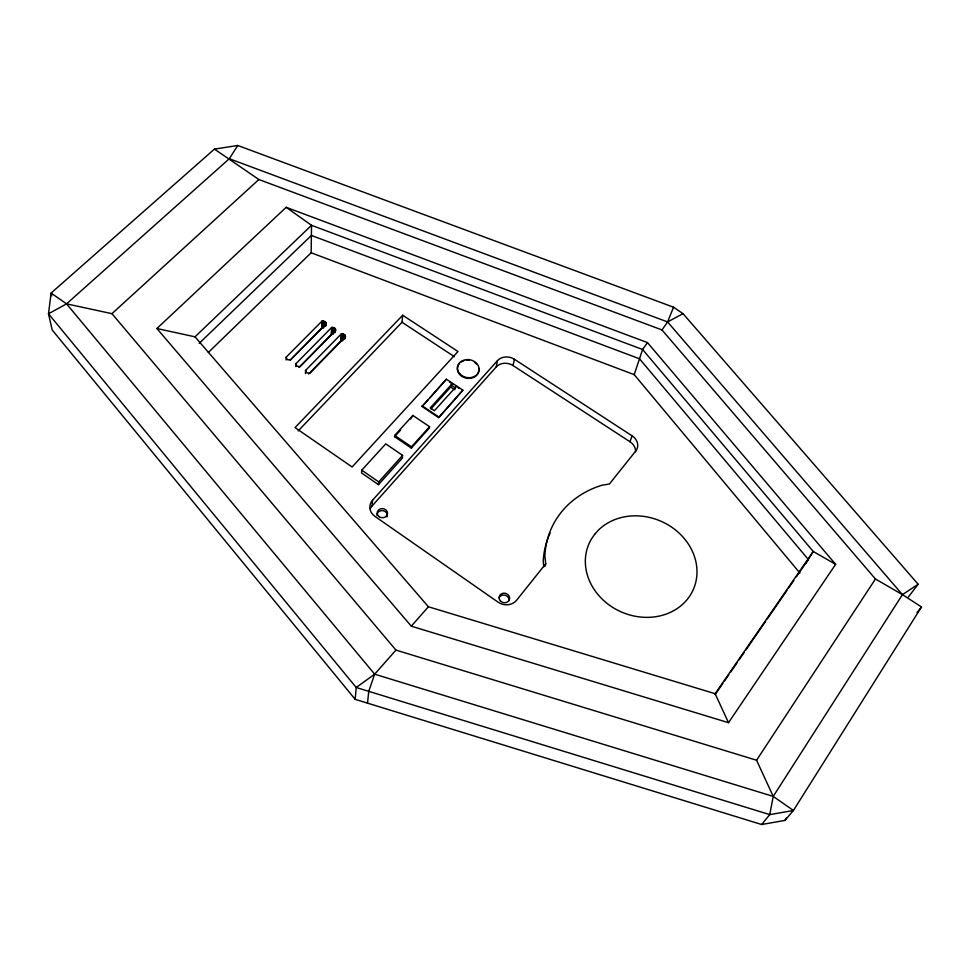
<?xml version="1.0" encoding="UTF-8"?>
<svg xmlns="http://www.w3.org/2000/svg" width="970" height="970" viewBox="0 0 970 970"><rect width="100%" height="100%" fill="white"/><g stroke="black" fill="none" stroke-linecap="round" stroke-linejoin="round"><path stroke-width="1.45" d="M295.801 366.563L295.814 363.823L331.619 327.496L335.087 328.43L335.79 330.285L300.021 366.684L297.026 366.163L295.814 363.823M305.453 373.608L305.55 370.431L341.27 333.935L344.738 334.856L345.453 336.723L309.782 373.304L306.775 372.783L305.55 370.431M208.308 352.498L311.152 252.77L311.528 225.307L286.174 207.313L156.898 328.515L411.292 626.183L728.506 722.686L835.631 564.346L647.487 342.604L286.174 207.313M290.357 359.894L321.834 328.103L322.004 321.094L325.471 322.016L326.162 323.859L290.297 360.088L287.302 359.567L286.101 357.239L322.004 321.094M321.834 328.103L322.501 320.949M323.713 321.046L323.531 328.054L322.901 327.945L323.083 320.937M324.198 326.878L324.356 321.276M324.829 325.811L324.95 321.603M325.35 326.223L325.471 322.016M325.787 325.277L325.871 322.476M326.053 325.762L326.138 322.962M298.942 367.484L331.376 334.48L331.619 327.496M331.376 334.48L332.116 327.363M332.698 327.339L331.873 334.347M333.086 334.432L333.328 327.448M333.765 333.268L333.971 327.678M334.407 332.201L334.565 328.018M334.929 332.613L335.087 328.43M335.39 331.679L335.487 328.891M308.618 374.056L340.967 340.882L341.27 333.935M340.967 340.882L341.767 333.789M342.98 333.886L342.665 340.834L342.034 340.725L342.349 333.777M343.368 339.67L343.622 334.116M344.023 338.615L344.217 334.444M344.544 339.027L344.738 334.856M345.017 338.106L345.15 335.329M345.284 338.591L345.417 335.814M361.762 470.183L361.555 472.972L378.482 484.648L402.283 458.167L402.599 455.366L385.745 443.872L361.762 470.183L378.736 481.896L378.482 484.648M214.443 149.101L258.869 179.523L662.001 329.945L875.449 578.993L902.439 594.634L921.5 606.977L793.424 810.484L784.912 820.414L761.644 824.512L355.178 699.346L356.208 687.487L48.5 313.783L51.095 293.073L214.443 149.101L237.783 145.488L673.544 307.211L683.038 313.662L918.153 584.255L908.405 596.902M370.37 508.547A12.998 11.422 5 0 1 372.068 506L372.565 500.217L497.452 360.658A12.27 10.149 11.6 0 1 514.391 359.264L632.076 435.821A12.586 10.549 18.7 0 1 635.799 450.953L609.415 483.994L601.618 485.315A98.128 85.299 23.7 0 0 544.861 556.162L545.734 563.764L544.91 566.48M298.166 430.922L401.992 322.246L402.695 315.25L457.986 351.504L352.122 466.982L295.05 427.588L402.695 315.25M394.56 436.706L394.705 435.409L412.868 415.451L429.564 426.691L429.383 427.988L411.328 448.091L394.56 436.706L400.61 430.062M367.509 703.141L368.745 691.343L374.662 674.186L395.942 650.094L756.576 760.237L773.223 796.406L793.424 810.484L769.768 814.618L356.208 687.487L374.662 674.186L773.223 796.406L902.439 594.634L918.153 584.255M412.868 415.451L410.698 418.979M411.328 448.091L411.486 446.806L429.564 426.691M422.059 406.503L446.37 379.221L462.884 390.146L438.683 417.633L422.059 406.503L428.109 399.846M438.683 417.633L462.884 390.146M446.37 379.221L430.134 397.627M450.711 387.042L451.026 385.005L455.148 387.733L454.821 389.77L450.711 387.042L430.959 408.855M773.223 796.406L769.768 814.618L761.644 824.512M372.068 506L496.216 366.939L497.452 360.658M635.605 451.753A12.513 10.5 18.7 0 0 629.991 441.762L513.057 365.557L514.391 359.264M799.91 573.064L634.21 374.638L642.589 349.491L647.487 342.604M629.991 441.762L632.076 435.821M662.001 329.945L667.59 321.931L673.544 307.211M806.021 563.158L813.236 551.457L642.589 349.491L311.528 225.307L195.006 336.832L156.898 328.515M784.912 820.414L786.537 817.843M355.178 699.346L52.21 329.994L48.5 313.783L66.554 303.852L229.308 158.728L237.783 145.488M756.576 760.237L875.449 578.993M728.506 722.686L715.132 693.708L813.236 551.457L835.631 564.346M715.169 694.532L722.856 683.377M724.566 680.904L728.846 674.708M730.555 672.222L737.382 662.316M739.091 659.83L744.22 652.398M745.93 649.924L765.585 621.418M767.294 618.933L786.949 590.427M788.659 587.953L793.787 580.509M796.346 576.798L808.313 559.447L639.497 358.779L311.394 235.443L199.189 343.356M545.734 563.764L516.658 600.188A13.374 12.004 15.9 0 1 498.107 602.176L374.941 516.392A13.083 11.47 5.1 0 1 372.565 500.217M917.014 612.603L921.5 606.977M411.292 626.183L428.413 606.759L715.132 693.708M378.736 481.896L402.599 455.366M455.148 387.733L434.402 410.71L430.243 407.933L451.026 385.005M51.701 295.801L51.095 293.073L66.554 303.852L111.962 313.674L258.869 179.523M229.308 158.728L667.59 321.931L683.038 313.662M311.152 252.77L634.21 374.638M401.992 322.246L454.421 356.693M449.813 382.241L453.342 384.581M455.694 386.145L459.234 388.485M422.144 405.836L438.779 416.979M394.705 435.409L411.486 446.806M195.006 336.832L428.413 606.759M667.59 321.931L902.439 594.634M111.962 313.674L395.942 650.094M66.554 303.852L374.662 674.186M543.806 566.674L543.224 561.63A97.485 84.924 23.8 0 1 550.111 533.112M286.101 357.239L286.126 360.003M496.216 366.939A12.198 10.112 11.6 0 1 513.057 365.557M478.816 368.418A10.864 9.021 9.7 0 1 465.636 378.009A10.864 9.021 9.7 0 1 459.392 363.544M461.332 361.931A10.864 9.021 9.7 0 1 463.733 360.828M466.437 360.294A10.864 9.021 9.7 0 1 469.25 360.379M474.463 362.307A10.864 9.021 9.7 0 1 476.512 364.029M377.015 515.628A5.189 4.559 5 0 1 382.823 510.632A5.189 4.559 5 0 1 386.945 516.974M498.968 597.884A5.299 4.777 16 0 1 509.141 600.503M594.659 534.324L591.179 539.441A56.951 49.494 23.6 0 0 640.03 616.981A56.951 49.494 23.6 0 0 692.144 550.778A56.951 49.494 23.6 0 0 598.854 529.705L594.659 534.324M459.877 373.947A10.876 9.021 9.7 0 0 478.38 372.371A10.876 9.021 9.7 0 0 466.497 359.615A10.876 9.021 9.7 0 0 459.877 373.947M379.197 516.731A5.202 4.571 5 0 0 387.503 513.845A5.202 4.571 5 0 0 380.349 508.898A5.202 4.571 5 0 0 379.197 516.731M500.338 600.854A5.311 4.777 15.9 0 0 509.335 599.872A5.311 4.777 15.9 0 0 503.478 593.179A5.311 4.777 15.9 0 0 500.338 600.854"/></g></svg>
